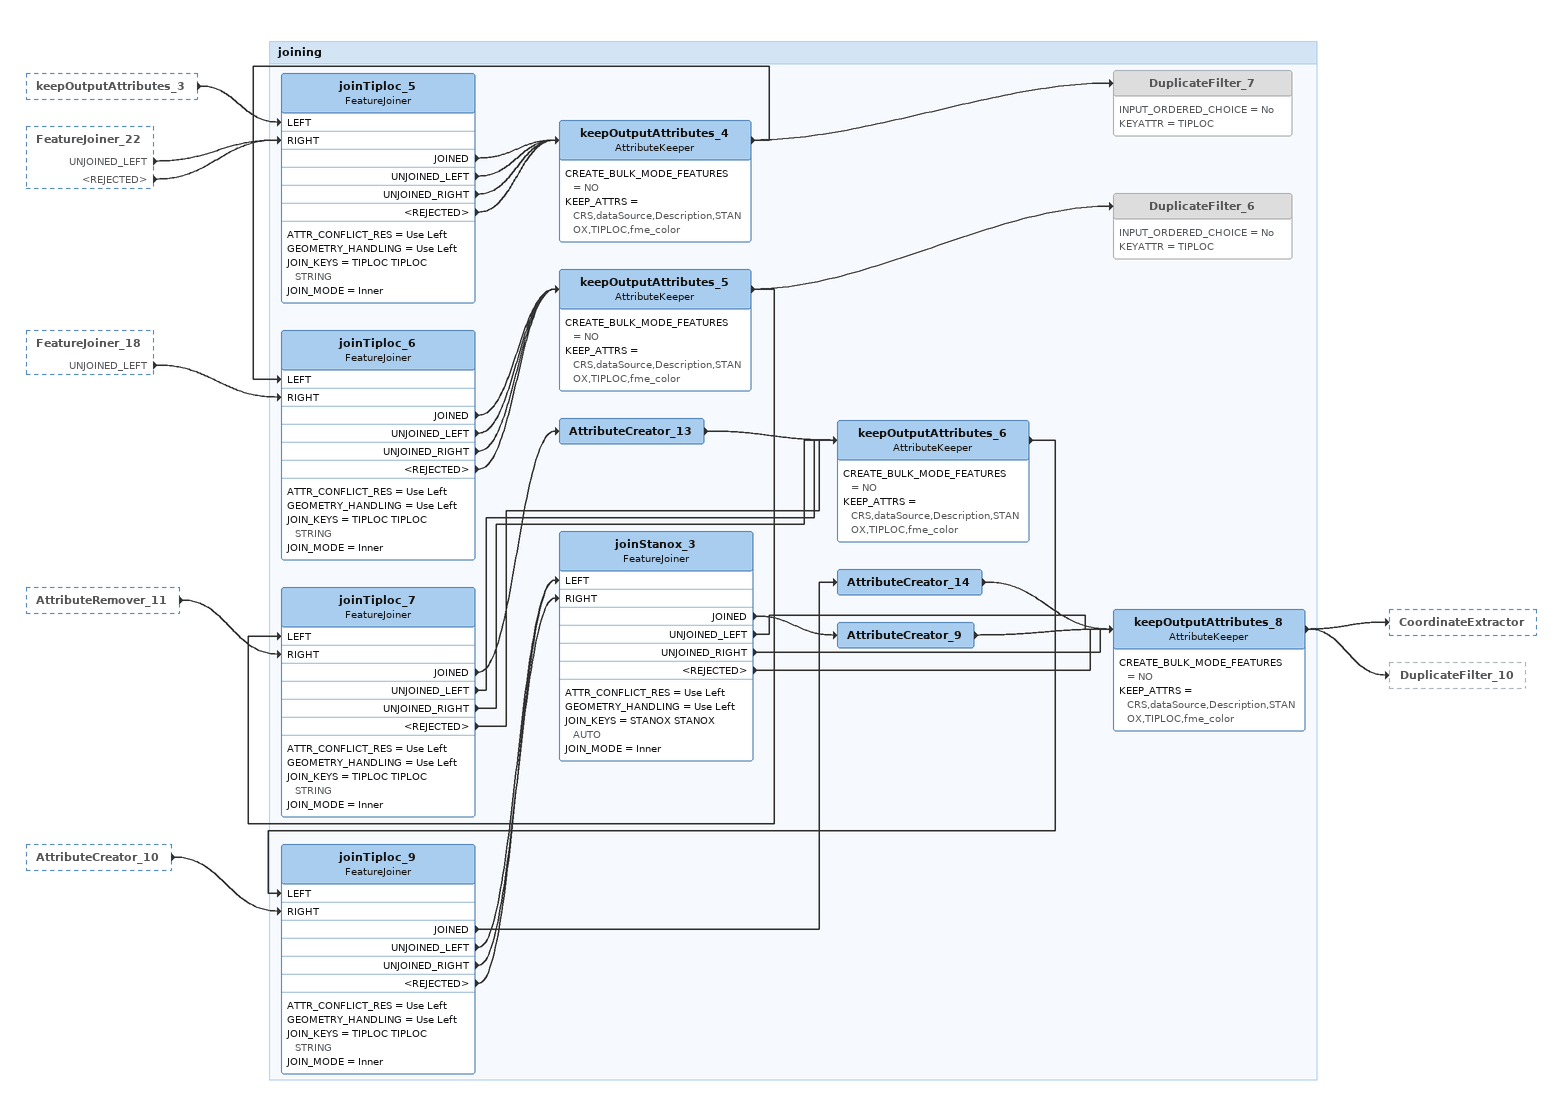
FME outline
keepOutputAttributes_3 [outside]
    -> joinTiploc_5 [LEFT]
FeatureJoiner_22 [outside]
    UNJOINED_LEFT -> joinTiploc_5 [RIGHT]
    <REJECTED> -> joinTiploc_5 [RIGHT]
FeatureJoiner_18 [outside]
    UNJOINED_LEFT -> joinTiploc_6 [RIGHT]
AttributeRemover_11 [outside]
    -> joinTiploc_7 [RIGHT]
AttributeCreator_10 [outside]
    -> joinTiploc_9 [RIGHT]

Bookmark: joining
joinTiploc_5: FeatureJoiner
    ATTR_CONFLICT_RES = Use Left
    GEOMETRY_HANDLING = Use Left
    JOIN_KEYS = TIPLOC TIPLOC STRING
    JOIN_MODE = Inner
    JOINED -> keepOutputAttributes_4
    UNJOINED_LEFT -> keepOutputAttributes_4
    UNJOINED_RIGHT -> keepOutputAttributes_4
    <REJECTED> -> keepOutputAttributes_4
keepOutputAttributes_4: AttributeKeeper
    CREATE_BULK_MODE_FEATURES = NO
    KEEP_ATTRS = CRS,dataSource,Description,STANOX,TIPLOC,fme_color
    -> joinTiploc_6 [LEFT]
    -> DuplicateFilter_7
DuplicateFilter_7 [off]
    INPUT_ORDERED_CHOICE = No
    KEYATTR = TIPLOC
joinTiploc_6: FeatureJoiner
    ATTR_CONFLICT_RES = Use Left
    GEOMETRY_HANDLING = Use Left
    JOIN_KEYS = TIPLOC TIPLOC STRING
    JOIN_MODE = Inner
    JOINED -> keepOutputAttributes_5
    UNJOINED_LEFT -> keepOutputAttributes_5
    UNJOINED_RIGHT -> keepOutputAttributes_5
    <REJECTED> -> keepOutputAttributes_5
keepOutputAttributes_5: AttributeKeeper
    CREATE_BULK_MODE_FEATURES = NO
    KEEP_ATTRS = CRS,dataSource,Description,STANOX,TIPLOC,fme_color
    -> joinTiploc_7 [LEFT]
    -> DuplicateFilter_6
DuplicateFilter_6 [off]
    INPUT_ORDERED_CHOICE = No
    KEYATTR = TIPLOC
joinTiploc_7: FeatureJoiner
    ATTR_CONFLICT_RES = Use Left
    GEOMETRY_HANDLING = Use Left
    JOIN_KEYS = TIPLOC TIPLOC STRING
    JOIN_MODE = Inner
    JOINED -> AttributeCreator_13
    UNJOINED_LEFT -> keepOutputAttributes_6
    UNJOINED_RIGHT -> keepOutputAttributes_6
    <REJECTED> -> keepOutputAttributes_6
AttributeCreator_13
    -> keepOutputAttributes_6
keepOutputAttributes_6: AttributeKeeper
    CREATE_BULK_MODE_FEATURES = NO
    KEEP_ATTRS = CRS,dataSource,Description,STANOX,TIPLOC,fme_color
    -> joinTiploc_9 [LEFT]
joinTiploc_9: FeatureJoiner
    ATTR_CONFLICT_RES = Use Left
    GEOMETRY_HANDLING = Use Left
    JOIN_KEYS = TIPLOC TIPLOC STRING
    JOIN_MODE = Inner
    JOINED -> AttributeCreator_14
    UNJOINED_LEFT -> joinStanox_3 [LEFT]
    UNJOINED_RIGHT -> joinStanox_3 [RIGHT]
    <REJECTED> -> joinStanox_3 [LEFT]
AttributeCreator_14
    -> keepOutputAttributes_8
joinStanox_3: FeatureJoiner
    ATTR_CONFLICT_RES = Use Left
    GEOMETRY_HANDLING = Use Left
    JOIN_KEYS = STANOX STANOX AUTO
    JOIN_MODE = Inner
    JOINED -> AttributeCreator_9
    UNJOINED_LEFT -> keepOutputAttributes_8
    UNJOINED_RIGHT -> keepOutputAttributes_8
    <REJECTED> -> keepOutputAttributes_8
AttributeCreator_9
    -> keepOutputAttributes_8
keepOutputAttributes_8: AttributeKeeper
    CREATE_BULK_MODE_FEATURES = NO
    KEEP_ATTRS = CRS,dataSource,Description,STANOX,TIPLOC,fme_color
    -> CoordinateExtractor
    -> DuplicateFilter_10
